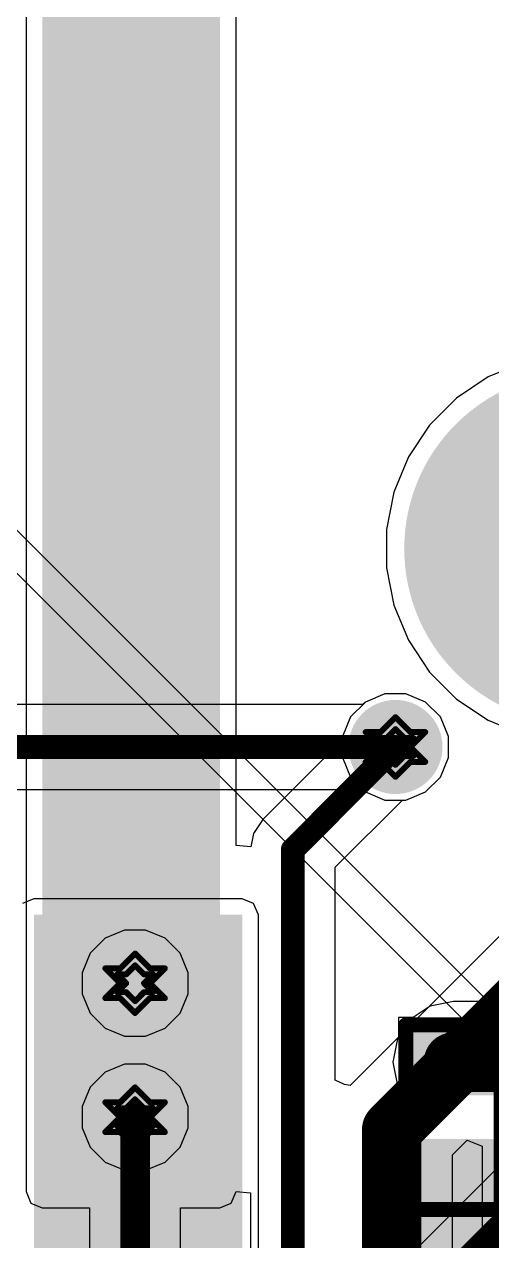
# Model space of a CAD drawing. Header units: inches. Extents: x -2.7 to 10.9, y -2.9 to 7.4.
# Drawn here: x 1.8108 to 1.9678, y 1.2615 to 1.6701 of the extents above; entities that cross this region are included whole.
import ezdxf

# ---------------------------------------------------------------- set-up
doc = ezdxf.new("R2010")
doc.units = ezdxf.units.IN
doc.header["$MEASUREMENT"] = 0
for name, color, linetype in [('Board Outline', 216, 'Continuous'), ('Bottom Layer', 5, 'Continuous'), ('Bottom Overlay', 54, 'Continuous'), ('Bottom Paste', 16, 'Continuous'), ('Bottom Solder', 6, 'Continuous'), ('Drill Drawing', 1, 'Continuous'), ('Layer 2', 16, 'Continuous'), ('Layer 3', 76, 'Continuous'), ('Pad Holes', 156, 'Continuous'), ('Top Layer', 1, 'Continuous'), ('Top Solder', 216, 'Continuous'), ('Via Holes', 16, 'Continuous')]:
    doc.layers.add(name, color=color, linetype=linetype)

# ---------------------------------------------------------------- blocks, each defined once
blk = doc.blocks.new('R___0402_B_28')
at = {"layer": 'Bottom Layer'}
for points in [[(-0.0095, 0.0125), (-0.0095, -0.0125), (-0.0275, -0.0125), (-0.0275, 0.0125)], [(0.0275, 0.0125), (0.0275, -0.0125), (0.0095, -0.0125), (0.0095, 0.0125)]]:
    blk.add_hatch(color=5, dxfattribs=at).paths.add_polyline_path(points)
at = {"layer": 'Bottom Paste'}
for points in [[(-0.0095, 0.0125), (-0.0095, -0.0125), (-0.0275, -0.0125), (-0.0275, 0.0125)], [(0.0275, 0.0125), (0.0275, -0.0125), (0.0095, -0.0125), (0.0095, 0.0125)]]:
    blk.add_hatch(color=16, dxfattribs=at).paths.add_polyline_path(points)
at = {"layer": 'Bottom Solder'}
for points in [[(-0.00733, 0.01467), (-0.00733, -0.01467), (-0.02967, -0.01467), (-0.02967, 0.01467)], [(0.02967, 0.01467), (0.02967, -0.01467), (0.00733, -0.01467), (0.00733, 0.01467)]]:
    blk.add_hatch(color=6, dxfattribs=at).paths.add_polyline_path(points)
at = {"layer": 'Bottom Overlay'}
for points in [[(-0.031, -0.016, 0.005, 0.005, 0), (-0.031, 0.016, 0.005, 0.005, 0)], [(0.031, 0.016, 0.005, 0.005, 0), (-0.031, 0.016, 0.005, 0.005, 0)], [(0.032, 0.017, 0.000127, 0.000127, 0), (-0.032, 0.017, 0.000127, 0.000127, 0)], [(0.031, -0.016, 0.005, 0.005, 0), (0.031, 0.016, 0.005, 0.005, 0)], [(0.031, -0.016, 0.005, 0.005, 0), (-0.031, -0.016, 0.005, 0.005, 0)]]:
    blk.add_lwpolyline(points, format="xyseb", dxfattribs=at)
for points in [[(-0.03225, 0.016, 0.0025, 0.0025, 1), (-0.02975, 0.016, 0.0025, 0.0025, 1)], [(-0.03225, 0.016, 0.0025, 0.0025, 1), (-0.02975, 0.016, 0.0025, 0.0025, 1)], [(-0.03203, 0.017, 0.0000635, 0.0000635, 1), (-0.03197, 0.017, 0.0000635, 0.0000635, 1)], [(0.02975, 0.016, 0.0025, 0.0025, 1), (0.03225, 0.016, 0.0025, 0.0025, 1)], [(0.02975, 0.016, 0.0025, 0.0025, 1), (0.03225, 0.016, 0.0025, 0.0025, 1)], [(0.03197, 0.017, 0.0000635, 0.0000635, 1), (0.03203, 0.017, 0.0000635, 0.0000635, 1)], [(-0.03225, -0.016, 0.0025, 0.0025, 1), (-0.02975, -0.016, 0.0025, 0.0025, 1)], [(-0.03225, -0.016, 0.0025, 0.0025, 1), (-0.02975, -0.016, 0.0025, 0.0025, 1)], [(0.02975, -0.016, 0.0025, 0.0025, 1), (0.03225, -0.016, 0.0025, 0.0025, 1)], [(0.02975, -0.016, 0.0025, 0.0025, 1), (0.03225, -0.016, 0.0025, 0.0025, 1)]]:
    blk.add_lwpolyline(points, format="xyseb", close=True, dxfattribs=at)

msp = doc.modelspace()

# ---------------------------------------------------------------- hatches: boundary and pattern name
at = {"layer": 'Bottom Layer'}
h = msp.add_hatch(color=5, dxfattribs=at)
edge = h.paths.add_edge_path()
edge.add_arc((1.93549, 1.42736), 0.01181, 0, 360)
for points in [[(1.814, 0.84996), (1.884, 0.84996), (1.884, 1.371), (1.814, 1.371)], [(1.935, 1.04983), (1.9675, 1.04983), (1.9675, 1.29351), (1.935, 1.29351)]]:
    msp.add_hatch(color=5, dxfattribs=at).paths.add_polyline_path(points)
h = msp.add_hatch(color=5, dxfattribs=at)
edge = h.paths.add_edge_path()
edge.add_arc((1.848, 1.348), 0.01181, 0, 360)
h = msp.add_hatch(color=5, dxfattribs=at)
edge = h.paths.add_edge_path()
edge.add_arc((1.848, 1.30301), 0.01181, 0, 360)
at = {"layer": 'Bottom Solder'}
h = msp.add_hatch(color=6, dxfattribs=at)
edge = h.paths.add_edge_path()
edge.add_arc((1.93549, 1.42736), 0.01581, 0, 360)
h = msp.add_hatch(color=6, dxfattribs=at)
edge = h.paths.add_edge_path()
edge.add_arc((1.848, 1.348), 0.01581, 0, 360)
h = msp.add_hatch(color=6, dxfattribs=at)
edge = h.paths.add_edge_path()
edge.add_arc((1.848, 1.30301), 0.01581, 0, 360)
at = {"layer": 'Layer 2'}
h = msp.add_hatch(color=16, dxfattribs=at)
edge = h.paths.add_edge_path()
edge.add_arc((1.93549, 1.42736), 0.01181, 0, 360)
h = msp.add_hatch(color=16, dxfattribs=at)
edge = h.paths.add_edge_path()
edge.add_arc((1.848, 1.348), 0.01181, 0, 360)
h = msp.add_hatch(color=16, dxfattribs=at)
edge = h.paths.add_edge_path()
edge.add_arc((1.848, 1.30301), 0.01181, 0, 360)
at = {"layer": 'Layer 3'}
h = msp.add_hatch(color=76, dxfattribs=at)
edge = h.paths.add_edge_path()
edge.add_arc((1.93549, 1.42736), 0.01181, 0, 360)
h = msp.add_hatch(color=76, dxfattribs=at)
edge = h.paths.add_edge_path()
edge.add_arc((1.848, 1.348), 0.01181, 0, 360)
h = msp.add_hatch(color=76, dxfattribs=at)
edge = h.paths.add_edge_path()
edge.add_arc((1.848, 1.30301), 0.01181, 0, 360)
at = {"layer": 'Pad Holes'}
h = msp.add_hatch(color=7, dxfattribs=at)
edge = h.paths.add_edge_path()
edge.add_arc((1.99751, 1.494), 0.05906, 0, 360)
at = {"layer": 'Top Layer'}
msp.add_hatch(color=1, dxfattribs=at).paths.add_polyline_path([(1.81678, 1.278), (1.8765, 1.278), (1.8765, 2.0055), (1.81678, 2.0055)])
h = msp.add_hatch(color=1, dxfattribs=at)
edge = h.paths.add_edge_path()
edge.add_arc((1.93549, 1.42736), 0.01181, 0, 360)
h = msp.add_hatch(color=1, dxfattribs=at)
edge = h.paths.add_edge_path()
edge.add_arc((1.848, 1.348), 0.01181, 0, 360)
h = msp.add_hatch(color=1, dxfattribs=at)
edge = h.paths.add_edge_path()
edge.add_arc((1.848, 1.30301), 0.01181, 0, 360)
at = {"layer": 'Top Solder'}
h = msp.add_hatch(color=216, dxfattribs=at)
edge = h.paths.add_edge_path()
edge.add_arc((1.93549, 1.42736), 0.01581, 0, 360)
h = msp.add_hatch(color=216, dxfattribs=at)
edge = h.paths.add_edge_path()
edge.add_arc((1.848, 1.348), 0.01581, 0, 360)
h = msp.add_hatch(color=216, dxfattribs=at)
edge = h.paths.add_edge_path()
edge.add_arc((1.848, 1.30301), 0.01581, 0, 360)
at = {"layer": 'Via Holes'}
h = msp.add_hatch(color=7, dxfattribs=at)
edge = h.paths.add_edge_path()
edge.add_arc((1.93549, 1.42736), 0.00591, 0, 360)
h = msp.add_hatch(color=7, dxfattribs=at)
edge = h.paths.add_edge_path()
edge.add_arc((1.848, 1.348), 0.00591, 0, 360)
h = msp.add_hatch(color=7, dxfattribs=at)
edge = h.paths.add_edge_path()
edge.add_arc((1.848, 1.30301), 0.00591, 0, 360)

# ---------------------------------------------------------------- linework, layer by layer
at = {"layer": 'Board Outline'}
msp.add_lwpolyline([(-2.49969, 1.37795, 0.005, 0.005, -0.740599), (2.8433, 0.25075, 0.005, 0.005, 0)], format="xyseb", dxfattribs=at)
at = {"layer": 'Bottom Layer'}
for p, q in [((1.97853, 1.55656), (1.96669, 1.55165)), ((1.96669, 1.55165), (1.95604, 1.54453)), ((1.95604, 1.54453), (1.94698, 1.53547)), ((1.94698, 1.53547), (1.93986, 1.52482)), ((1.93986, 1.52482), (1.93495, 1.51298)), ((1.93495, 1.51298), (1.93245, 1.50041)), ((1.93245, 1.50041), (1.93245, 1.48759)), ((1.93245, 1.48759), (1.93495, 1.47503)), ((1.93495, 1.47503), (1.93986, 1.46319)), ((1.93986, 1.46319), (1.94698, 1.45253)), ((1.94698, 1.45253), (1.95604, 1.44347)), ((1.9254, 1.44245), (1.92458, 1.44163)), ((1.93195, 1.44517), (1.9254, 1.44245)), ((1.93903, 1.44517), (1.93195, 1.44517)), ((1.94558, 1.44245), (1.93903, 1.44517)), ((1.95059, 1.43744), (1.94558, 1.44245)), ((1.95604, 1.44347), (1.96669, 1.43635)), ((1.92458, 1.44163), (1.7683, 1.44163)), ((1.9533, 1.4309), (1.95059, 1.43744)), ((1.96669, 1.43635), (1.97853, 1.43145)), ((1.9533, 1.42381), (1.9533, 1.4309)), ((1.95059, 1.41727), (1.9533, 1.42381)), ((1.94558, 1.41226), (1.95059, 1.41727)), ((1.77421, 1.41308), (1.92458, 1.41308)), ((1.92458, 1.41308), (1.9254, 1.41226)), ((1.9254, 1.41226), (1.93195, 1.40954)), ((1.93903, 1.40954), (1.94558, 1.41226)), ((1.93195, 1.40954), (1.93903, 1.40954)), ((1.814, 1.37641), (1.81017, 1.37483)), ((1.884, 1.37641), (1.814, 1.37641)), ((1.88783, 1.37483), (1.884, 1.37641)), ((1.88941, 1.371), (1.88783, 1.37483)), ((1.88941, 0.91241), (1.88941, 1.371)), ((1.9472, 1.34035), (1.94145, 1.33651)), ((1.955, 1.3419), (1.9472, 1.34035)), ((2.04861, 1.3419), (1.955, 1.3419)), ((1.94145, 1.33651), (1.9365, 1.33651)), ((1.9365, 1.33651), (1.9365, 1.32982)), ((1.93616, 1.32931), (1.93461, 1.32151)), ((1.9365, 1.32982), (1.93616, 1.32931)), ((1.93461, 1.32151), (1.93616, 1.3137)), ((1.93616, 1.3137), (1.9365, 1.3132)), ((1.9365, 1.3132), (1.9365, 1.30651)), ((1.9365, 1.30651), (1.94011, 1.30651)), ((1.94196, 1.30451), (1.93978, 1.29951)), ((1.94011, 1.30651), (1.94196, 1.30451)), ((1.93978, 1.29951), (1.9365, 1.29951)), ((1.9365, 1.29951), (1.9365, 1.29892)), ((1.93117, 1.29733), (1.92959, 1.29351)), ((1.935, 1.29892), (1.93117, 1.29733)), ((1.9365, 1.29892), (1.935, 1.29892)), ((1.92959, 1.29351), (1.92959, 1.13357))]:
    msp.add_line(p, q, dxfattribs=at)
for points in [[(1.7683, 1.42736, 0.008, 0.008, 0), (1.93549, 1.42736, 0.008, 0.008, 0)], [(1.955, 1.32151, 0.02, 0.02, 0), (1.99382, 1.32151, 0.02, 0.02, 0)]]:
    msp.add_lwpolyline(points, format="xyseb", dxfattribs=at)
for points in [[(1.93349, 1.42736, 0.004, 0.004, 1), (1.93749, 1.42736, 0.004, 0.004, 1)], [(1.95, 1.32151, 0.01, 0.01, 1), (1.96, 1.32151, 0.01, 0.01, 1)]]:
    msp.add_lwpolyline(points, format="xyseb", close=True, dxfattribs=at)
at = {"layer": 'Drill Drawing'}
for points in [[(1.93049, 1.43236, 0.002, 0.002, 0), (1.93549, 1.43736, 0.002, 0.002, 0)], [(1.93549, 1.43736, 0.002, 0.002, 0), (1.94049, 1.43236, 0.002, 0.002, 0)], [(1.93249, 1.43036, 0.002, 0.002, 0), (1.93549, 1.43336, 0.002, 0.002, 0)], [(1.93549, 1.43336, 0.002, 0.002, 0), (1.93849, 1.43036, 0.002, 0.002, 0)], [(1.92549, 1.43236, 0.002, 0.002, 0), (1.93049, 1.42736, 0.002, 0.002, 0)], [(1.92549, 1.43236, 0.002, 0.002, 0), (1.93049, 1.43236, 0.002, 0.002, 0)], [(1.92949, 1.43036, 0.002, 0.002, 0), (1.93249, 1.42736, 0.002, 0.002, 0)], [(1.92949, 1.43036, 0.002, 0.002, 0), (1.93249, 1.43036, 0.002, 0.002, 0)], [(1.93849, 1.43036, 0.002, 0.002, 0), (1.94149, 1.43036, 0.002, 0.002, 0)], [(1.93849, 1.42736, 0.002, 0.002, 0), (1.94149, 1.43036, 0.002, 0.002, 0)], [(1.94049, 1.43236, 0.002, 0.002, 0), (1.94549, 1.43236, 0.002, 0.002, 0)], [(1.94049, 1.42736, 0.002, 0.002, 0), (1.94549, 1.43236, 0.002, 0.002, 0)], [(1.92549, 1.42236, 0.002, 0.002, 0), (1.93049, 1.42736, 0.002, 0.002, 0)], [(1.92949, 1.42436, 0.002, 0.002, 0), (1.93249, 1.42736, 0.002, 0.002, 0)], [(1.93849, 1.42736, 0.002, 0.002, 0), (1.94149, 1.42436, 0.002, 0.002, 0)], [(1.94049, 1.42736, 0.002, 0.002, 0), (1.94549, 1.42236, 0.002, 0.002, 0)], [(1.92549, 1.42236, 0.002, 0.002, 0), (1.93049, 1.42236, 0.002, 0.002, 0)], [(1.92949, 1.42436, 0.002, 0.002, 0), (1.93249, 1.42436, 0.002, 0.002, 0)], [(1.93049, 1.42236, 0.002, 0.002, 0), (1.93549, 1.41736, 0.002, 0.002, 0)], [(1.93249, 1.42436, 0.002, 0.002, 0), (1.93549, 1.42136, 0.002, 0.002, 0)], [(1.93549, 1.42136, 0.002, 0.002, 0), (1.93849, 1.42436, 0.002, 0.002, 0)], [(1.93549, 1.41736, 0.002, 0.002, 0), (1.94049, 1.42236, 0.002, 0.002, 0)], [(1.93849, 1.42436, 0.002, 0.002, 0), (1.94149, 1.42436, 0.002, 0.002, 0)], [(1.94049, 1.42236, 0.002, 0.002, 0), (1.94549, 1.42236, 0.002, 0.002, 0)], [(1.843, 1.353, 0.002, 0.002, 0), (1.848, 1.358, 0.002, 0.002, 0)], [(1.848, 1.358, 0.002, 0.002, 0), (1.853, 1.353, 0.002, 0.002, 0)], [(1.838, 1.353, 0.002, 0.002, 0), (1.843, 1.348, 0.002, 0.002, 0)], [(1.838, 1.353, 0.002, 0.002, 0), (1.843, 1.353, 0.002, 0.002, 0)], [(1.845, 1.351, 0.002, 0.002, 0), (1.848, 1.354, 0.002, 0.002, 0)], [(1.848, 1.354, 0.002, 0.002, 0), (1.851, 1.351, 0.002, 0.002, 0)], [(1.853, 1.353, 0.002, 0.002, 0), (1.858, 1.353, 0.002, 0.002, 0)], [(1.853, 1.348, 0.002, 0.002, 0), (1.858, 1.353, 0.002, 0.002, 0)], [(1.838, 1.343, 0.002, 0.002, 0), (1.843, 1.348, 0.002, 0.002, 0)], [(1.842, 1.351, 0.002, 0.002, 0), (1.845, 1.348, 0.002, 0.002, 0)], [(1.842, 1.351, 0.002, 0.002, 0), (1.845, 1.351, 0.002, 0.002, 0)], [(1.842, 1.345, 0.002, 0.002, 0), (1.845, 1.348, 0.002, 0.002, 0)], [(1.851, 1.351, 0.002, 0.002, 0), (1.854, 1.351, 0.002, 0.002, 0)], [(1.851, 1.348, 0.002, 0.002, 0), (1.854, 1.351, 0.002, 0.002, 0)], [(1.851, 1.348, 0.002, 0.002, 0), (1.854, 1.345, 0.002, 0.002, 0)], [(1.853, 1.348, 0.002, 0.002, 0), (1.858, 1.343, 0.002, 0.002, 0)], [(1.842, 1.345, 0.002, 0.002, 0), (1.845, 1.345, 0.002, 0.002, 0)], [(1.845, 1.345, 0.002, 0.002, 0), (1.848, 1.342, 0.002, 0.002, 0)], [(1.848, 1.342, 0.002, 0.002, 0), (1.851, 1.345, 0.002, 0.002, 0)], [(1.851, 1.345, 0.002, 0.002, 0), (1.854, 1.345, 0.002, 0.002, 0)], [(1.838, 1.343, 0.002, 0.002, 0), (1.843, 1.343, 0.002, 0.002, 0)], [(1.843, 1.343, 0.002, 0.002, 0), (1.848, 1.338, 0.002, 0.002, 0)], [(1.848, 1.338, 0.002, 0.002, 0), (1.853, 1.343, 0.002, 0.002, 0)], [(1.853, 1.343, 0.002, 0.002, 0), (1.858, 1.343, 0.002, 0.002, 0)], [(1.843, 1.30801, 0.002, 0.002, 0), (1.848, 1.31301, 0.002, 0.002, 0)], [(1.848, 1.31301, 0.002, 0.002, 0), (1.853, 1.30801, 0.002, 0.002, 0)], [(1.838, 1.30801, 0.002, 0.002, 0), (1.843, 1.30301, 0.002, 0.002, 0)], [(1.838, 1.30801, 0.002, 0.002, 0), (1.843, 1.30801, 0.002, 0.002, 0)], [(1.845, 1.30601, 0.002, 0.002, 0), (1.848, 1.30901, 0.002, 0.002, 0)], [(1.848, 1.30901, 0.002, 0.002, 0), (1.851, 1.30601, 0.002, 0.002, 0)], [(1.853, 1.30801, 0.002, 0.002, 0), (1.858, 1.30801, 0.002, 0.002, 0)], [(1.853, 1.30301, 0.002, 0.002, 0), (1.858, 1.30801, 0.002, 0.002, 0)], [(1.838, 1.29801, 0.002, 0.002, 0), (1.843, 1.30301, 0.002, 0.002, 0)], [(1.842, 1.30601, 0.002, 0.002, 0), (1.845, 1.30301, 0.002, 0.002, 0)], [(1.842, 1.30601, 0.002, 0.002, 0), (1.845, 1.30601, 0.002, 0.002, 0)], [(1.842, 1.30001, 0.002, 0.002, 0), (1.845, 1.30301, 0.002, 0.002, 0)], [(1.851, 1.30601, 0.002, 0.002, 0), (1.854, 1.30601, 0.002, 0.002, 0)], [(1.851, 1.30301, 0.002, 0.002, 0), (1.854, 1.30601, 0.002, 0.002, 0)], [(1.851, 1.30301, 0.002, 0.002, 0), (1.854, 1.30001, 0.002, 0.002, 0)], [(1.853, 1.30301, 0.002, 0.002, 0), (1.858, 1.29801, 0.002, 0.002, 0)], [(1.842, 1.30001, 0.002, 0.002, 0), (1.845, 1.30001, 0.002, 0.002, 0)], [(1.845, 1.30001, 0.002, 0.002, 0), (1.848, 1.29701, 0.002, 0.002, 0)], [(1.848, 1.29701, 0.002, 0.002, 0), (1.851, 1.30001, 0.002, 0.002, 0)], [(1.851, 1.30001, 0.002, 0.002, 0), (1.854, 1.30001, 0.002, 0.002, 0)], [(1.838, 1.29801, 0.002, 0.002, 0), (1.843, 1.29801, 0.002, 0.002, 0)], [(1.843, 1.29801, 0.002, 0.002, 0), (1.848, 1.29301, 0.002, 0.002, 0)], [(1.848, 1.29301, 0.002, 0.002, 0), (1.853, 1.29801, 0.002, 0.002, 0)], [(1.853, 1.29801, 0.002, 0.002, 0), (1.858, 1.29801, 0.002, 0.002, 0)]]:
    msp.add_lwpolyline(points, format="xyseb", dxfattribs=at)
for points in [[(1.93499, 1.43736, 0.001, 0.001, 1), (1.93599, 1.43736, 0.001, 0.001, 1)], [(1.93499, 1.43736, 0.001, 0.001, 1), (1.93599, 1.43736, 0.001, 0.001, 1)], [(1.93499, 1.43336, 0.001, 0.001, 1), (1.93599, 1.43336, 0.001, 0.001, 1)], [(1.93499, 1.43336, 0.001, 0.001, 1), (1.93599, 1.43336, 0.001, 0.001, 1)], [(1.92499, 1.43236, 0.001, 0.001, 1), (1.92599, 1.43236, 0.001, 0.001, 1)], [(1.92499, 1.43236, 0.001, 0.001, 1), (1.92599, 1.43236, 0.001, 0.001, 1)], [(1.92899, 1.43036, 0.001, 0.001, 1), (1.92999, 1.43036, 0.001, 0.001, 1)], [(1.92899, 1.43036, 0.001, 0.001, 1), (1.92999, 1.43036, 0.001, 0.001, 1)], [(1.92999, 1.43236, 0.001, 0.001, 1), (1.93099, 1.43236, 0.001, 0.001, 1)], [(1.92999, 1.43236, 0.001, 0.001, 1), (1.93099, 1.43236, 0.001, 0.001, 1)], [(1.93199, 1.43036, 0.001, 0.001, 1), (1.93299, 1.43036, 0.001, 0.001, 1)], [(1.93199, 1.43036, 0.001, 0.001, 1), (1.93299, 1.43036, 0.001, 0.001, 1)], [(1.93799, 1.43036, 0.001, 0.001, 1), (1.93899, 1.43036, 0.001, 0.001, 1)], [(1.93799, 1.43036, 0.001, 0.001, 1), (1.93899, 1.43036, 0.001, 0.001, 1)], [(1.93999, 1.43236, 0.001, 0.001, 1), (1.94099, 1.43236, 0.001, 0.001, 1)], [(1.93999, 1.43236, 0.001, 0.001, 1), (1.94099, 1.43236, 0.001, 0.001, 1)], [(1.94099, 1.43036, 0.001, 0.001, 1), (1.94199, 1.43036, 0.001, 0.001, 1)], [(1.94099, 1.43036, 0.001, 0.001, 1), (1.94199, 1.43036, 0.001, 0.001, 1)], [(1.94499, 1.43236, 0.001, 0.001, 1), (1.94599, 1.43236, 0.001, 0.001, 1)], [(1.94499, 1.43236, 0.001, 0.001, 1), (1.94599, 1.43236, 0.001, 0.001, 1)], [(1.92999, 1.42736, 0.001, 0.001, 1), (1.93099, 1.42736, 0.001, 0.001, 1)], [(1.92999, 1.42736, 0.001, 0.001, 1), (1.93099, 1.42736, 0.001, 0.001, 1)], [(1.93199, 1.42736, 0.001, 0.001, 1), (1.93299, 1.42736, 0.001, 0.001, 1)], [(1.93199, 1.42736, 0.001, 0.001, 1), (1.93299, 1.42736, 0.001, 0.001, 1)], [(1.93799, 1.42736, 0.001, 0.001, 1), (1.93899, 1.42736, 0.001, 0.001, 1)], [(1.93799, 1.42736, 0.001, 0.001, 1), (1.93899, 1.42736, 0.001, 0.001, 1)], [(1.93999, 1.42736, 0.001, 0.001, 1), (1.94099, 1.42736, 0.001, 0.001, 1)], [(1.93999, 1.42736, 0.001, 0.001, 1), (1.94099, 1.42736, 0.001, 0.001, 1)], [(1.92499, 1.42236, 0.001, 0.001, 1), (1.92599, 1.42236, 0.001, 0.001, 1)], [(1.92499, 1.42236, 0.001, 0.001, 1), (1.92599, 1.42236, 0.001, 0.001, 1)], [(1.92899, 1.42436, 0.001, 0.001, 1), (1.92999, 1.42436, 0.001, 0.001, 1)], [(1.92899, 1.42436, 0.001, 0.001, 1), (1.92999, 1.42436, 0.001, 0.001, 1)], [(1.92999, 1.42236, 0.001, 0.001, 1), (1.93099, 1.42236, 0.001, 0.001, 1)], [(1.92999, 1.42236, 0.001, 0.001, 1), (1.93099, 1.42236, 0.001, 0.001, 1)], [(1.93199, 1.42436, 0.001, 0.001, 1), (1.93299, 1.42436, 0.001, 0.001, 1)], [(1.93199, 1.42436, 0.001, 0.001, 1), (1.93299, 1.42436, 0.001, 0.001, 1)], [(1.93499, 1.42136, 0.001, 0.001, 1), (1.93599, 1.42136, 0.001, 0.001, 1)], [(1.93499, 1.42136, 0.001, 0.001, 1), (1.93599, 1.42136, 0.001, 0.001, 1)], [(1.93799, 1.42436, 0.001, 0.001, 1), (1.93899, 1.42436, 0.001, 0.001, 1)], [(1.93799, 1.42436, 0.001, 0.001, 1), (1.93899, 1.42436, 0.001, 0.001, 1)], [(1.93999, 1.42236, 0.001, 0.001, 1), (1.94099, 1.42236, 0.001, 0.001, 1)], [(1.93999, 1.42236, 0.001, 0.001, 1), (1.94099, 1.42236, 0.001, 0.001, 1)], [(1.94099, 1.42436, 0.001, 0.001, 1), (1.94199, 1.42436, 0.001, 0.001, 1)], [(1.94099, 1.42436, 0.001, 0.001, 1), (1.94199, 1.42436, 0.001, 0.001, 1)], [(1.94499, 1.42236, 0.001, 0.001, 1), (1.94599, 1.42236, 0.001, 0.001, 1)], [(1.94499, 1.42236, 0.001, 0.001, 1), (1.94599, 1.42236, 0.001, 0.001, 1)], [(1.93499, 1.41736, 0.001, 0.001, 1), (1.93599, 1.41736, 0.001, 0.001, 1)], [(1.93499, 1.41736, 0.001, 0.001, 1), (1.93599, 1.41736, 0.001, 0.001, 1)], [(1.8475, 1.358, 0.001, 0.001, 1), (1.8485, 1.358, 0.001, 0.001, 1)], [(1.8475, 1.358, 0.001, 0.001, 1), (1.8485, 1.358, 0.001, 0.001, 1)], [(1.8375, 1.353, 0.001, 0.001, 1), (1.8385, 1.353, 0.001, 0.001, 1)], [(1.8375, 1.353, 0.001, 0.001, 1), (1.8385, 1.353, 0.001, 0.001, 1)], [(1.8425, 1.353, 0.001, 0.001, 1), (1.8435, 1.353, 0.001, 0.001, 1)], [(1.8425, 1.353, 0.001, 0.001, 1), (1.8435, 1.353, 0.001, 0.001, 1)], [(1.8475, 1.354, 0.001, 0.001, 1), (1.8485, 1.354, 0.001, 0.001, 1)], [(1.8475, 1.354, 0.001, 0.001, 1), (1.8485, 1.354, 0.001, 0.001, 1)], [(1.8525, 1.353, 0.001, 0.001, 1), (1.8535, 1.353, 0.001, 0.001, 1)], [(1.8525, 1.353, 0.001, 0.001, 1), (1.8535, 1.353, 0.001, 0.001, 1)], [(1.8575, 1.353, 0.001, 0.001, 1), (1.8585, 1.353, 0.001, 0.001, 1)], [(1.8575, 1.353, 0.001, 0.001, 1), (1.8585, 1.353, 0.001, 0.001, 1)], [(1.8415, 1.351, 0.001, 0.001, 1), (1.8425, 1.351, 0.001, 0.001, 1)], [(1.8415, 1.351, 0.001, 0.001, 1), (1.8425, 1.351, 0.001, 0.001, 1)], [(1.8425, 1.348, 0.001, 0.001, 1), (1.8435, 1.348, 0.001, 0.001, 1)], [(1.8425, 1.348, 0.001, 0.001, 1), (1.8435, 1.348, 0.001, 0.001, 1)], [(1.8445, 1.351, 0.001, 0.001, 1), (1.8455, 1.351, 0.001, 0.001, 1)], [(1.8445, 1.351, 0.001, 0.001, 1), (1.8455, 1.351, 0.001, 0.001, 1)], [(1.8445, 1.348, 0.001, 0.001, 1), (1.8455, 1.348, 0.001, 0.001, 1)], [(1.8445, 1.348, 0.001, 0.001, 1), (1.8455, 1.348, 0.001, 0.001, 1)], [(1.8505, 1.351, 0.001, 0.001, 1), (1.8515, 1.351, 0.001, 0.001, 1)], [(1.8505, 1.351, 0.001, 0.001, 1), (1.8515, 1.351, 0.001, 0.001, 1)], [(1.8505, 1.348, 0.001, 0.001, 1), (1.8515, 1.348, 0.001, 0.001, 1)], [(1.8505, 1.348, 0.001, 0.001, 1), (1.8515, 1.348, 0.001, 0.001, 1)], [(1.8525, 1.348, 0.001, 0.001, 1), (1.8535, 1.348, 0.001, 0.001, 1)], [(1.8525, 1.348, 0.001, 0.001, 1), (1.8535, 1.348, 0.001, 0.001, 1)], [(1.8535, 1.351, 0.001, 0.001, 1), (1.8545, 1.351, 0.001, 0.001, 1)], [(1.8535, 1.351, 0.001, 0.001, 1), (1.8545, 1.351, 0.001, 0.001, 1)], [(1.8415, 1.345, 0.001, 0.001, 1), (1.8425, 1.345, 0.001, 0.001, 1)], [(1.8415, 1.345, 0.001, 0.001, 1), (1.8425, 1.345, 0.001, 0.001, 1)], [(1.8445, 1.345, 0.001, 0.001, 1), (1.8455, 1.345, 0.001, 0.001, 1)], [(1.8445, 1.345, 0.001, 0.001, 1), (1.8455, 1.345, 0.001, 0.001, 1)], [(1.8505, 1.345, 0.001, 0.001, 1), (1.8515, 1.345, 0.001, 0.001, 1)], [(1.8505, 1.345, 0.001, 0.001, 1), (1.8515, 1.345, 0.001, 0.001, 1)], [(1.8535, 1.345, 0.001, 0.001, 1), (1.8545, 1.345, 0.001, 0.001, 1)], [(1.8535, 1.345, 0.001, 0.001, 1), (1.8545, 1.345, 0.001, 0.001, 1)], [(1.8375, 1.343, 0.001, 0.001, 1), (1.8385, 1.343, 0.001, 0.001, 1)], [(1.8375, 1.343, 0.001, 0.001, 1), (1.8385, 1.343, 0.001, 0.001, 1)], [(1.8425, 1.343, 0.001, 0.001, 1), (1.8435, 1.343, 0.001, 0.001, 1)], [(1.8425, 1.343, 0.001, 0.001, 1), (1.8435, 1.343, 0.001, 0.001, 1)], [(1.8475, 1.342, 0.001, 0.001, 1), (1.8485, 1.342, 0.001, 0.001, 1)], [(1.8475, 1.342, 0.001, 0.001, 1), (1.8485, 1.342, 0.001, 0.001, 1)], [(1.8525, 1.343, 0.001, 0.001, 1), (1.8535, 1.343, 0.001, 0.001, 1)], [(1.8525, 1.343, 0.001, 0.001, 1), (1.8535, 1.343, 0.001, 0.001, 1)], [(1.8575, 1.343, 0.001, 0.001, 1), (1.8585, 1.343, 0.001, 0.001, 1)], [(1.8575, 1.343, 0.001, 0.001, 1), (1.8585, 1.343, 0.001, 0.001, 1)], [(1.8475, 1.338, 0.001, 0.001, 1), (1.8485, 1.338, 0.001, 0.001, 1)], [(1.8475, 1.338, 0.001, 0.001, 1), (1.8485, 1.338, 0.001, 0.001, 1)], [(1.8475, 1.31301, 0.001, 0.001, 1), (1.8485, 1.31301, 0.001, 0.001, 1)], [(1.8475, 1.31301, 0.001, 0.001, 1), (1.8485, 1.31301, 0.001, 0.001, 1)], [(1.8375, 1.30801, 0.001, 0.001, 1), (1.8385, 1.30801, 0.001, 0.001, 1)], [(1.8375, 1.30801, 0.001, 0.001, 1), (1.8385, 1.30801, 0.001, 0.001, 1)], [(1.8425, 1.30801, 0.001, 0.001, 1), (1.8435, 1.30801, 0.001, 0.001, 1)], [(1.8425, 1.30801, 0.001, 0.001, 1), (1.8435, 1.30801, 0.001, 0.001, 1)], [(1.8475, 1.30901, 0.001, 0.001, 1), (1.8485, 1.30901, 0.001, 0.001, 1)], [(1.8475, 1.30901, 0.001, 0.001, 1), (1.8485, 1.30901, 0.001, 0.001, 1)], [(1.8525, 1.30801, 0.001, 0.001, 1), (1.8535, 1.30801, 0.001, 0.001, 1)], [(1.8525, 1.30801, 0.001, 0.001, 1), (1.8535, 1.30801, 0.001, 0.001, 1)], [(1.8575, 1.30801, 0.001, 0.001, 1), (1.8585, 1.30801, 0.001, 0.001, 1)], [(1.8575, 1.30801, 0.001, 0.001, 1), (1.8585, 1.30801, 0.001, 0.001, 1)], [(1.8415, 1.30601, 0.001, 0.001, 1), (1.8425, 1.30601, 0.001, 0.001, 1)], [(1.8415, 1.30601, 0.001, 0.001, 1), (1.8425, 1.30601, 0.001, 0.001, 1)], [(1.8425, 1.30301, 0.001, 0.001, 1), (1.8435, 1.30301, 0.001, 0.001, 1)], [(1.8425, 1.30301, 0.001, 0.001, 1), (1.8435, 1.30301, 0.001, 0.001, 1)], [(1.8445, 1.30601, 0.001, 0.001, 1), (1.8455, 1.30601, 0.001, 0.001, 1)], [(1.8445, 1.30601, 0.001, 0.001, 1), (1.8455, 1.30601, 0.001, 0.001, 1)], [(1.8445, 1.30301, 0.001, 0.001, 1), (1.8455, 1.30301, 0.001, 0.001, 1)], [(1.8445, 1.30301, 0.001, 0.001, 1), (1.8455, 1.30301, 0.001, 0.001, 1)], [(1.8505, 1.30601, 0.001, 0.001, 1), (1.8515, 1.30601, 0.001, 0.001, 1)], [(1.8505, 1.30601, 0.001, 0.001, 1), (1.8515, 1.30601, 0.001, 0.001, 1)], [(1.8505, 1.30301, 0.001, 0.001, 1), (1.8515, 1.30301, 0.001, 0.001, 1)], [(1.8505, 1.30301, 0.001, 0.001, 1), (1.8515, 1.30301, 0.001, 0.001, 1)], [(1.8525, 1.30301, 0.001, 0.001, 1), (1.8535, 1.30301, 0.001, 0.001, 1)], [(1.8525, 1.30301, 0.001, 0.001, 1), (1.8535, 1.30301, 0.001, 0.001, 1)], [(1.8535, 1.30601, 0.001, 0.001, 1), (1.8545, 1.30601, 0.001, 0.001, 1)], [(1.8535, 1.30601, 0.001, 0.001, 1), (1.8545, 1.30601, 0.001, 0.001, 1)], [(1.8415, 1.30001, 0.001, 0.001, 1), (1.8425, 1.30001, 0.001, 0.001, 1)], [(1.8415, 1.30001, 0.001, 0.001, 1), (1.8425, 1.30001, 0.001, 0.001, 1)], [(1.8445, 1.30001, 0.001, 0.001, 1), (1.8455, 1.30001, 0.001, 0.001, 1)], [(1.8445, 1.30001, 0.001, 0.001, 1), (1.8455, 1.30001, 0.001, 0.001, 1)], [(1.8505, 1.30001, 0.001, 0.001, 1), (1.8515, 1.30001, 0.001, 0.001, 1)], [(1.8505, 1.30001, 0.001, 0.001, 1), (1.8515, 1.30001, 0.001, 0.001, 1)], [(1.8535, 1.30001, 0.001, 0.001, 1), (1.8545, 1.30001, 0.001, 0.001, 1)], [(1.8535, 1.30001, 0.001, 0.001, 1), (1.8545, 1.30001, 0.001, 0.001, 1)], [(1.8375, 1.29801, 0.001, 0.001, 1), (1.8385, 1.29801, 0.001, 0.001, 1)], [(1.8375, 1.29801, 0.001, 0.001, 1), (1.8385, 1.29801, 0.001, 0.001, 1)], [(1.8425, 1.29801, 0.001, 0.001, 1), (1.8435, 1.29801, 0.001, 0.001, 1)], [(1.8425, 1.29801, 0.001, 0.001, 1), (1.8435, 1.29801, 0.001, 0.001, 1)], [(1.8475, 1.29701, 0.001, 0.001, 1), (1.8485, 1.29701, 0.001, 0.001, 1)], [(1.8475, 1.29701, 0.001, 0.001, 1), (1.8485, 1.29701, 0.001, 0.001, 1)], [(1.8525, 1.29801, 0.001, 0.001, 1), (1.8535, 1.29801, 0.001, 0.001, 1)], [(1.8525, 1.29801, 0.001, 0.001, 1), (1.8535, 1.29801, 0.001, 0.001, 1)], [(1.8575, 1.29801, 0.001, 0.001, 1), (1.8585, 1.29801, 0.001, 0.001, 1)], [(1.8575, 1.29801, 0.001, 0.001, 1), (1.8585, 1.29801, 0.001, 0.001, 1)], [(1.8475, 1.29301, 0.001, 0.001, 1), (1.8485, 1.29301, 0.001, 0.001, 1)], [(1.8475, 1.29301, 0.001, 0.001, 1), (1.8485, 1.29301, 0.001, 0.001, 1)]]:
    msp.add_lwpolyline(points, format="xyseb", close=True, dxfattribs=at)
at = {"layer": 'Layer 2'}
for p, q in [((1.97853, 1.55656), (1.96669, 1.55165)), ((1.96669, 1.55165), (1.95604, 1.54453)), ((1.95604, 1.54453), (1.94698, 1.53547)), ((1.94698, 1.53547), (1.93986, 1.52482)), ((1.93986, 1.52482), (1.93495, 1.51298)), ((1.93495, 1.51298), (1.93245, 1.50041)), ((1.93245, 1.50041), (1.93245, 1.48759)), ((1.93245, 1.48759), (1.93495, 1.47503)), ((1.93495, 1.47503), (1.93986, 1.46319)), ((2.14973, 1.46596), (1.90788, 1.22412)), ((1.93986, 1.46319), (1.94698, 1.45253)), ((1.94698, 1.45253), (1.95604, 1.44347)), ((1.9254, 1.44245), (1.92039, 1.43744)), ((1.93195, 1.44517), (1.9254, 1.44245)), ((1.93903, 1.44517), (1.93195, 1.44517)), ((1.94558, 1.44245), (1.93903, 1.44517)), ((1.95059, 1.43744), (1.94558, 1.44245)), ((1.95604, 1.44347), (1.96669, 1.43635)), ((1.92039, 1.43744), (1.91768, 1.4309)), ((1.9533, 1.4309), (1.95059, 1.43744)), ((1.96669, 1.43635), (1.97853, 1.43145)), ((1.91768, 1.4309), (1.91768, 1.42381)), ((1.9533, 1.42381), (1.9533, 1.4309)), ((1.91768, 1.42381), (1.92039, 1.41727)), ((1.95059, 1.41727), (1.9533, 1.42381)), ((1.92039, 1.41727), (1.9254, 1.41226)), ((1.94558, 1.41226), (1.95059, 1.41727)), ((1.9254, 1.41226), (1.93195, 1.40954)), ((1.93903, 1.40954), (1.94558, 1.41226)), ((1.93195, 1.40954), (1.93903, 1.40954)), ((1.84446, 1.36581), (1.83791, 1.3631)), ((1.85154, 1.36581), (1.84446, 1.36581)), ((1.85809, 1.3631), (1.85154, 1.36581)), ((1.83791, 1.3631), (1.8329, 1.35809)), ((1.8631, 1.35809), (1.85809, 1.3631)), ((1.8329, 1.35809), (1.83019, 1.35154)), ((1.86581, 1.35154), (1.8631, 1.35809)), ((1.83019, 1.35154), (1.83019, 1.34446)), ((1.86581, 1.34446), (1.86581, 1.35154)), ((1.83019, 1.34446), (1.8329, 1.33791)), ((1.8631, 1.33791), (1.86581, 1.34446)), ((1.8329, 1.33791), (1.83791, 1.3329)), ((1.85809, 1.3329), (1.8631, 1.33791)), ((1.83791, 1.3329), (1.84446, 1.33019)), ((1.85154, 1.33019), (1.85809, 1.3329)), ((1.84446, 1.33019), (1.85154, 1.33019)), ((1.84446, 1.32082), (1.83791, 1.31811)), ((1.85154, 1.32082), (1.84446, 1.32082)), ((1.85809, 1.31811), (1.85154, 1.32082)), ((1.83791, 1.31811), (1.8329, 1.3131)), ((1.8631, 1.3131), (1.85809, 1.31811)), ((1.8329, 1.3131), (1.83019, 1.30655)), ((1.86581, 1.30655), (1.8631, 1.3131)), ((1.83019, 1.30655), (1.83019, 1.29947)), ((1.86581, 1.29947), (1.86581, 1.30655)), ((1.83019, 1.29947), (1.8329, 1.29292)), ((1.8631, 1.29292), (1.86581, 1.29947)), ((1.8329, 1.29292), (1.83791, 1.28791)), ((1.85809, 1.28791), (1.8631, 1.29292)), ((1.83791, 1.28791), (1.84446, 1.2852)), ((1.85154, 1.2852), (1.85809, 1.28791)), ((1.84446, 1.2852), (1.85154, 1.2852))]:
    msp.add_line(p, q, dxfattribs=at)
msp.add_lwpolyline([(1.93285, 1.19915, 0.05, 0.05, 0), (2.17469, 1.441, 0.05, 0.05, 0)], format="xyseb", dxfattribs=at)
at = {"layer": 'Layer 3'}
for p, q in [((1.97853, 1.55656), (1.96669, 1.55165)), ((1.96669, 1.55165), (1.95604, 1.54453)), ((1.95604, 1.54453), (1.94698, 1.53547)), ((2.08354, 1.22487), (1.76483, 1.54359)), ((1.75762, 1.53638), (2.07634, 1.21766)), ((1.94698, 1.53547), (1.93986, 1.52482)), ((1.93986, 1.52482), (1.93495, 1.51298)), ((1.93495, 1.51298), (1.93245, 1.50041)), ((1.93245, 1.50041), (1.93245, 1.48759)), ((1.93245, 1.48759), (1.93495, 1.47503)), ((1.93495, 1.47503), (1.93986, 1.46319)), ((1.93986, 1.46319), (1.94698, 1.45253)), ((1.94698, 1.45253), (1.95604, 1.44347)), ((1.9254, 1.44245), (1.92039, 1.43744)), ((1.93195, 1.44517), (1.9254, 1.44245)), ((1.93903, 1.44517), (1.93195, 1.44517)), ((1.94558, 1.44245), (1.93903, 1.44517)), ((1.95059, 1.43744), (1.94558, 1.44245)), ((1.95604, 1.44347), (1.96669, 1.43635)), ((1.92039, 1.43744), (1.91768, 1.4309)), ((1.9533, 1.4309), (1.95059, 1.43744)), ((1.96669, 1.43635), (1.97853, 1.43145)), ((1.91768, 1.4309), (1.91768, 1.42381)), ((1.9533, 1.42381), (1.9533, 1.4309)), ((1.91768, 1.42381), (1.92039, 1.41727)), ((1.95059, 1.41727), (1.9533, 1.42381)), ((1.92039, 1.41727), (1.9254, 1.41226)), ((1.94558, 1.41226), (1.95059, 1.41727)), ((1.9254, 1.41226), (1.93195, 1.40954)), ((1.93903, 1.40954), (1.94558, 1.41226)), ((1.93195, 1.40954), (1.93903, 1.40954)), ((1.84446, 1.36581), (1.83791, 1.3631)), ((1.85154, 1.36581), (1.84446, 1.36581)), ((1.85809, 1.3631), (1.85154, 1.36581)), ((1.83791, 1.3631), (1.8329, 1.35809)), ((1.8631, 1.35809), (1.85809, 1.3631)), ((1.8329, 1.35809), (1.83019, 1.35154)), ((1.86581, 1.35154), (1.8631, 1.35809)), ((1.83019, 1.35154), (1.83019, 1.34446)), ((1.86581, 1.34446), (1.86581, 1.35154)), ((1.83019, 1.34446), (1.8329, 1.33791)), ((1.8631, 1.33791), (1.86581, 1.34446)), ((1.8329, 1.33791), (1.83791, 1.3329)), ((1.85809, 1.3329), (1.8631, 1.33791)), ((1.83791, 1.3329), (1.84446, 1.33019)), ((1.85154, 1.33019), (1.85809, 1.3329)), ((1.84446, 1.33019), (1.85154, 1.33019)), ((1.84446, 1.32082), (1.83791, 1.31811)), ((1.85154, 1.32082), (1.84446, 1.32082)), ((1.85809, 1.31811), (1.85154, 1.32082)), ((1.83791, 1.31811), (1.8329, 1.3131)), ((1.8631, 1.3131), (1.85809, 1.31811)), ((1.8329, 1.3131), (1.83019, 1.30655)), ((1.86581, 1.30655), (1.8631, 1.3131)), ((1.83019, 1.30655), (1.83019, 1.29947)), ((1.86581, 1.29947), (1.86581, 1.30655)), ((1.83019, 1.29947), (1.8329, 1.29292)), ((1.8631, 1.29292), (1.86581, 1.29947)), ((1.8329, 1.29292), (1.83791, 1.28791)), ((1.85809, 1.28791), (1.8631, 1.29292)), ((1.83791, 1.28791), (1.84446, 1.2852)), ((1.85154, 1.2852), (1.85809, 1.28791)), ((1.84446, 1.2852), (1.85154, 1.2852))]:
    msp.add_line(p, q, dxfattribs=at)
at = {"layer": 'Top Layer'}
for p, q in [((1.88191, 1.39429), (1.88191, 2.0055)), ((1.81137, 1.98122), (1.81137, 1.278)), ((1.97853, 1.55656), (1.96669, 1.55165)), ((1.96669, 1.55165), (1.95604, 1.54453)), ((1.95604, 1.54453), (1.94698, 1.53547)), ((1.94698, 1.53547), (1.93986, 1.52482)), ((1.93986, 1.52482), (1.93495, 1.51298)), ((1.93495, 1.51298), (1.93245, 1.50041)), ((2.10919, 1.50261), (1.92027, 1.31369)), ((1.93245, 1.50041), (1.93245, 1.48759)), ((1.93245, 1.48759), (1.93495, 1.47503)), ((1.93495, 1.47503), (1.93986, 1.46319)), ((1.93986, 1.46319), (1.94698, 1.45253)), ((1.94698, 1.45253), (1.95604, 1.44347)), ((1.9254, 1.44245), (1.92039, 1.43744)), ((1.93195, 1.44517), (1.9254, 1.44245)), ((1.93903, 1.44517), (1.93195, 1.44517)), ((1.94558, 1.44245), (1.93903, 1.44517)), ((1.95059, 1.43744), (1.94558, 1.44245)), ((1.95604, 1.44347), (1.96669, 1.43635)), ((1.92039, 1.43744), (1.91768, 1.4309)), ((1.9533, 1.4309), (1.95059, 1.43744)), ((1.96669, 1.43635), (1.97853, 1.43145)), ((1.91768, 1.4309), (1.91768, 1.42973)), ((1.9533, 1.42381), (1.9533, 1.4309)), ((1.91768, 1.42973), (1.89091, 1.40296)), ((1.95059, 1.41727), (1.9533, 1.42381)), ((1.94558, 1.41226), (1.95059, 1.41727)), ((1.93903, 1.40954), (1.94558, 1.41226)), ((1.91527, 1.38695), (1.93787, 1.40954)), ((1.93787, 1.40954), (1.93903, 1.40954)), ((1.89091, 1.40296), (1.88781, 1.39833)), ((1.88781, 1.39833), (1.88691, 1.3938)), ((1.88691, 1.3938), (1.88191, 1.39429)), ((1.91527, 1.31543), (1.91527, 1.38695)), ((1.91838, 1.31394), (1.91527, 1.31543)), ((1.92027, 1.31369), (1.91838, 1.31394)), ((1.95463, 1.29037), (1.95959, 1.29533)), ((1.95959, 1.29533), (1.96459, 1.29326)), ((1.96459, 1.29326), (1.96459, 1.243)), ((1.95463, 0.57456), (1.95463, 1.29037)), ((1.81137, 1.278), (1.81295, 1.27417)), ((1.88033, 1.27417), (1.88191, 1.278)), ((1.88191, 1.278), (1.88673, 1.27755)), ((1.88673, 1.27755), (1.88673, 0.55533)), ((1.81295, 1.27417), (1.81678, 1.27259)), ((1.81678, 1.27259), (1.83271, 1.27259)), ((1.83271, 1.27259), (1.83271, 0.75816)), ((1.86329, 0.75816), (1.86329, 1.27259)), ((1.86329, 1.27259), (1.8765, 1.27259)), ((1.8765, 1.27259), (1.88033, 1.27417))]:
    msp.add_line(p, q, dxfattribs=at)
for points in [[(1.93424, 1.29882, 0.02, 0.02, 0), (2.12361, 1.48819, 0.02, 0.02, 0)], [(1.901, 1.39286, 0.008, 0.008, 0), (1.93549, 1.42736, 0.008, 0.008, 0)], [(1.901, 0.55533, 0.008, 0.008, 0), (1.901, 1.39286, 0.008, 0.008, 0)], [(1.848, 0.74854, 0.01, 0.01, 0), (1.848, 1.30301, 0.01, 0.01, 0)], [(1.93424, 0.56611, 0.02, 0.02, 0), (1.93424, 1.29882, 0.02, 0.02, 0)]]:
    msp.add_lwpolyline(points, format="xyseb", dxfattribs=at)
for points in [[(1.93349, 1.42736, 0.004, 0.004, 1), (1.93749, 1.42736, 0.004, 0.004, 1)], [(1.899, 1.39286, 0.004, 0.004, 1), (1.903, 1.39286, 0.004, 0.004, 1)], [(1.899, 1.39286, 0.004, 0.004, 1), (1.903, 1.39286, 0.004, 0.004, 1)], [(1.8455, 1.30301, 0.005, 0.005, 1), (1.8505, 1.30301, 0.005, 0.005, 1)], [(1.92924, 1.29882, 0.01, 0.01, 1), (1.93924, 1.29882, 0.01, 0.01, 1)], [(1.92924, 1.29882, 0.01, 0.01, 1), (1.93924, 1.29882, 0.01, 0.01, 1)]]:
    msp.add_lwpolyline(points, format="xyseb", close=True, dxfattribs=at)

# ---------------------------------------------------------------- block references
at = {"rotation": 270}
msp.add_blockref('R___0402_B_28', (1.955, 1.30301), dxfattribs=at)

doc.saveas('drawing.dxf')
